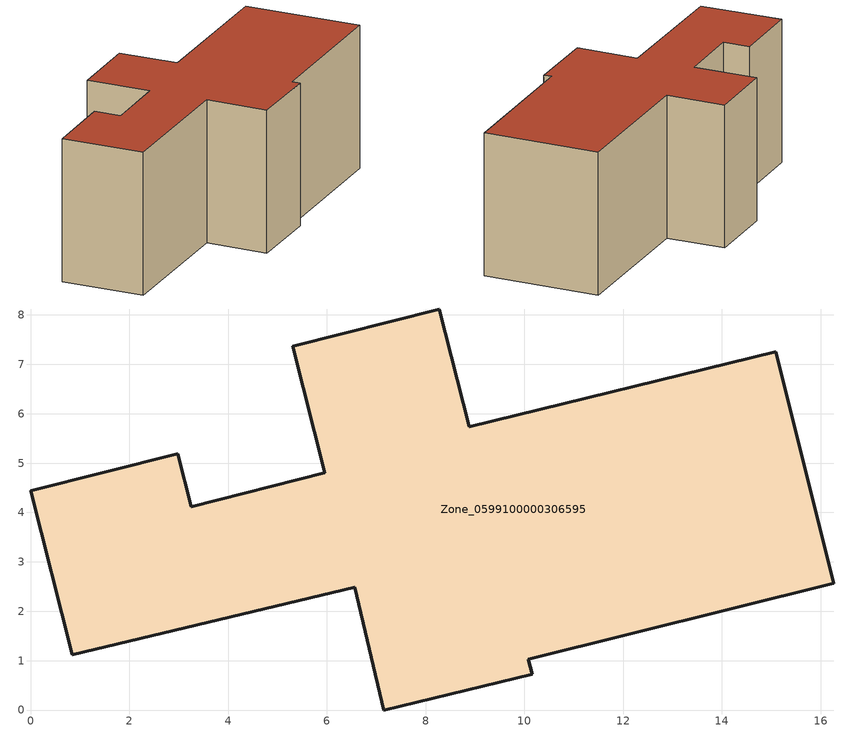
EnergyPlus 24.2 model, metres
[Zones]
Zone_0599100000306595
 floor ground (C_G): 5.31,7.37 8.28,8.12 8.88,5.74 15.09,7.25 16.27,2.57 10.08,1.03 10.16,0.72 7.15,0 6.56,2.49 0.84,1.12 0,4.44 2.98,5.19 3.25,4.12 5.96,4.8 z0
 wall outside (C_F): 8.88,5.74 8.28,8.12 5.31,7.37 5.96,4.8 3.25,4.12 2.98,5.19 0,4.44 0.84,1.12 6.56,2.49 7.15,0 10.16,0.72 10.08,1.03 16.27,2.57 15.09,7.25 8.88,5.74 z0:5.96
 roof outside (C_R): 8.28,8.12 5.31,7.37 5.96,4.8 3.25,4.12 2.98,5.19 0,4.44 0.84,1.12 6.56,2.49 7.15,0 10.16,0.72 10.08,1.03 16.27,2.57 15.09,7.25 8.88,5.74 z5.96
[BUILDING]
Pand.0599100000306595: North Axis=0; Terrain=City; Loads Convergence Tolerance Value=0.04; Temperature Convergence Tolerance Value=0.4; Solar Distribution=FullExterior; Maximum Number of Warmup Days=25; Minimum Number of Warmup Days=1
[Site:Location]
Rotterdam.The.Hague.AP_ZH_NLD Design_Conditions: Latitude=51.96; Longitude=4.45; Time Zone=1; Elevation=-4.5
[SITE:GROUNDTEMPERATURE:BUILDINGSURFACE]
18, 18, 18, 18, 18, 18, 18, 18, 18, 18, 18, 18
[MATERIAL] Thermal Absorptance=0.9; Solar Absorptance=0.7; Visible Absorptance=0.7
Name | Roughness | Thickness | Conductivity | Density | Specific Heat
G.TI.1965-1974 | MediumSmooth | 0.15 | 0.882353 | 540 | 1210
F.TI.1965-1974 | Rough | 0.3 | 0.697674 | 1920 | 840
R.TI.1965-1974 | MediumRough | 0.2 | 0.232558 | 1500 | 1000
[CONSTRUCTION]
C_G: G.TI.1965-1974
C_F: F.TI.1965-1974
C_R: R.TI.1965-1974
[ZONE]
Zone_0599100000306595: Type=1; Multiplier=1; Ceiling Height=Autocalculate; Volume=Autocalculate; Floor Area=autocalculate; Part of Total Floor Area=Yes
[ZONEINFILTRATION:DESIGNFLOWRATE]
Infil_Zone_0599100000306595: Zone or ZoneList or Space or SpaceList=Zone_0599100000306595; Schedule=AlwaysOn; Design Flow Rate Calculation Method=Flow/Area; Flow Rate per Floor Area=0.003; Constant Term Coefficient=1; Temperature Term Coefficient=0; Velocity Term Coefficient=0; Velocity Squared Term Coefficient=0
[HVACTEMPLATE:ZONE:IDEALLOADSAIRSYSTEM]
Zone_0599100000306595: Maximum Heating Supply Air Temperature=50; Minimum Cooling Supply Air Temperature=13; Maximum Heating Supply Air Humidity Ratio=0.0156; Minimum Cooling Supply Air Humidity Ratio=0.0077; Heating Limit=NoLimit; Cooling Limit=NoLimit; Dehumidification Control Type=ConstantSensibleHeatRatio; Cooling Sensible Heat Ratio=0.7; Dehumidification Setpoint=60; Humidification Control Type=None; Humidification Setpoint=30; Outdoor Air Method=None; Outdoor Air Flow Rate per Person=0.00944; Outdoor Air Flow Rate per Zone Floor Area=0; Outdoor Air Flow Rate per Zone=0; Demand Controlled Ventilation Type=None; Outdoor Air Economizer Type=NoEconomizer; Heat Recovery Type=None; Sensible Heat Recovery Effectiveness=0.7; Latent Heat Recovery Effectiveness=0.65
[ZONECONTROL:THERMOSTAT]
ThermostatControl_Zone_0599100000306595: Zone or ZoneList=Zone_0599100000306595; Control Type Schedule=DualSetpointControlType; Control 1=Thermostat_Zone_0599100000306595; Temperature Difference Between Cutout And Setpoint=0
[THERMOSTATSETPOINT:DUALSETPOINT]
Thermostat_Zone_0599100000306595: Heating Setpoint Temperature Schedule=HeatingSetpoint_Zone_0599100000306595; Cooling Setpoint Temperature Schedule=CoolingSetpoint_Zone_0599100000306595
[SCHEDULE:COMPACT]
HeatingSetpoint_Zone_0599100000306595: Through: 12/31, For: AllDays, Until: 24:00, 21
CoolingSetpoint_Zone_0599100000306595: Through: 12/31, For: AllDays, Until: 24:00, 24
DualSetpointControlType: Through: 12/31, For: AllDays, Until: 24:00, 4
AlwaysOn: Through: 12/31, For: AllDays, Until: 24:00, 1
